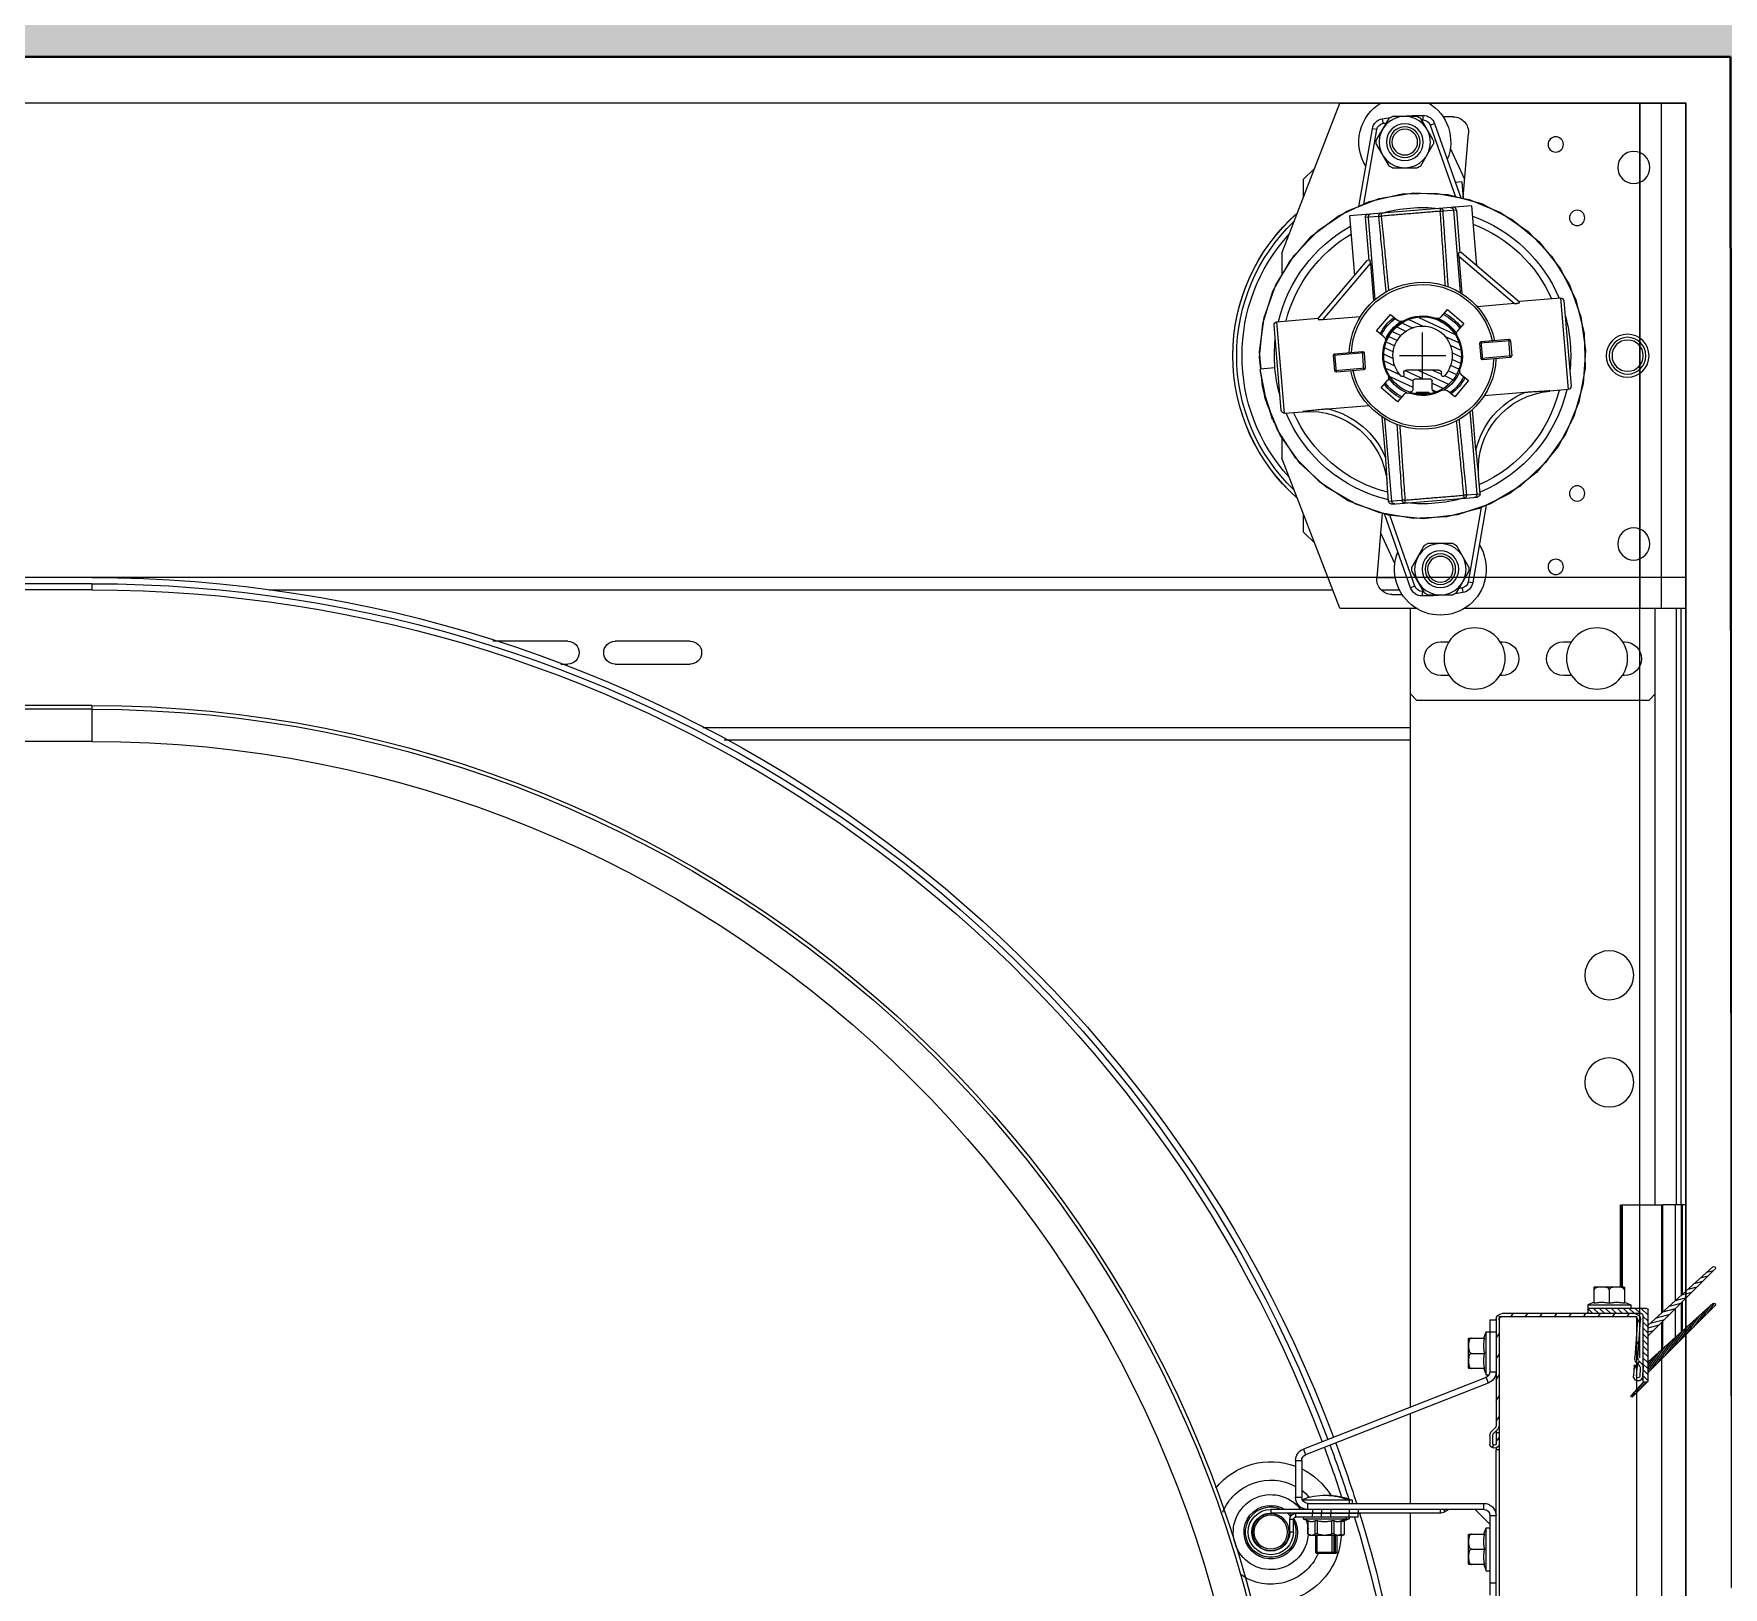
# Model space of a CAD drawing. Header units: millimetres. Extents: x -6181 to 191287, y -8583 to 23546.
# Drawn here: x 177638 to 178190, y 2400 to 2908 of the extents above; entities that cross this region are included whole.
import ezdxf

# ---------------------------------------------------------------- set-up
doc = ezdxf.new("R2010")
doc.units = ezdxf.units.MM
doc.header["$MEASUREMENT"] = 0
for name, color, linetype, lineweight in [('1735-DT-5BR-SEC_CC$0$00--Garage Sliding Door', 250, 'Continuous', 13), ('1735-DT-5BR-SEC_CC$0$E--CONCRETE-4', 4, 'Continuous', 40), ('1735-DT-5BR-SEC_CC$0$E--CONCRETE-SHADE', 253, 'Continuous', 25)]:
    doc.layers.add(name, color=color, linetype=linetype, lineweight=lineweight)

# ---------------------------------------------------------------- blocks, each defined once
blk = doc.blocks.new('1735-DT-5BR-SEC_CC$0$Garage Sliding Door')
at = {"layer": '1735-DT-5BR-SEC_CC$0$00--Garage Sliding Door'}
for p, q in [((0, -1728.43), (0, 0)), ((15, -0.09), (0, -0.09)), ((8, -0.09), (8, -165.09)), ((98.93, -0.09), (15, -0.09)), ((15, -0.09), (15, -165.09)), ((15, -410), (15, -0.09)), ((76, -4.59), (79.29, -4.59)), ((82.49, -12.13), (86.55, -5.1)), ((113, -0.09), (83.9, -0.09)), ((85.85, -5.59), (85.85, -4.09)), ((87.75, -4.41), (95.88, -4.41)), ((97.07, -5.1), (101.14, -12.13)), ((98.89, -6.67), (99.14, -5.19)), ((132, -49.09), (113, -0.09)), ((72.75, -30.83), (71.02, -10)), ((82.08, -6.75), (73.51, -31.04)), ((83.5, -7.25), (75.24, -30.65)), ((83.5, -7.25), (82.08, -6.75)), ((100.94, -8.71), (102.41, -8.45)), ((105.2, -33.1), (100.94, -8.71)), ((106.86, -33.87), (102.41, -8.45)), ((76.95, -14.79), (72.26, -24.91)), ((86.55, -20.56), (82.49, -13.52)), ((101.14, -13.52), (97.07, -20.56)), ((95.88, -21.25), (87.75, -21.25)), ((125, -25.09), (121.23, -21.32)), ((73.17, -25.82), (72.72, -31.19)), ((73.17, -25.82), (75.29, -26)), ((125, -25.09), (125, -31.03)), ((70.01, -33.59), (68.39, -53.08)), ((70.01, -33.59), (109.88, -36.91)), ((75.92, -35.08), (73.67, -61.99)), ((74.97, -35.01), (73.81, -48.96)), ((74.97, -35.01), (79.31, -35.37)), ((100.42, -37.13), (104.75, -37.49)), ((103.81, -37.41), (101.56, -64.32)), ((104.75, -37.49), (103.59, -51.44)), ((109.88, -36.91), (108.25, -56.4)), ((73.31, -48.92), (54.35, -64.95)), ((73.31, -48.92), (74.22, -48.99)), ((132, -49.09), (132, -56.29)), ((40.95, -54.19), (35.97, -64.36)), ((74.2, -50.13), (55.95, -65.57)), ((74.2, -50.13), (73.18, -62.29)), ((103.01, -52.53), (102, -64.69)), ((118.46, -70.78), (103.01, -52.53)), ((103.18, -51.4), (104.09, -51.48)), ((120.13, -70.44), (104.09, -51.48)), ((38.03, -59.46), (34.29, -69.86)), ((39.83, -64.69), (37.5, -92.59)), ((40.91, -63.78), (38.41, -93.67)), ((40.91, -63.78), (54.36, -64.9)), ((54.33, -65.26), (54.35, -64.95)), ((54.39, -64.93), (54.36, -64.9)), ((55.95, -65.57), (68.11, -66.59)), ((138.21, -72.12), (134.93, -61.57)), ((77.85, -67.54), (72.51, -72.06)), ((87.25, -70.11), (75.57, -75.56)), ((79.88, -69.93), (77.85, -67.54)), ((90.5, -70.76), (85.58, -73.05)), ((96.53, -69.09), (94.13, -71.12)), ((101.05, -74.44), (96.53, -69.09)), ((118.46, -70.78), (106.29, -69.77)), ((120.13, -70.38), (120.1, -70.4)), ((120.13, -70.44), (120.1, -70.74)), ((133.59, -71.5), (120.13, -70.38)), ((131.09, -101.4), (133.59, -71.5)), ((57.35, -83.21), (57.85, -77.23)), ((66.82, -77.98), (57.85, -77.23)), ((72.51, -72.06), (74.54, -74.46)), ((78.8, -76.21), (74.24, -78.33)), ((86, -90.15), (86, -75.02)), ((92.57, -71.94), (89.1, -73.56)), ((94.45, -73.22), (91.4, -74.64)), ((95.76, -74.77), (93.01, -76.05)), ((97.01, -76.34), (94.18, -77.66)), ((98.65, -76.47), (101.05, -74.44)), ((132.17, -100.48), (134.5, -72.58)), ((139.25, -83.12), (138.21, -72.12)), ((57.31, -77.69), (56.89, -82.67)), ((56.89, -82.67), (66.86, -83.5)), ((57.31, -77.69), (67.27, -78.52)), ((66.32, -83.96), (66.82, -77.98)), ((66.86, -83.5), (67.27, -78.52)), ((76.51, -81.59), (73.5, -82.99)), ((76.98, -79.21), (73.52, -80.83)), ((78.43, -82.59), (93.57, -82.59)), ((97.7, -78.18), (95.11, -79.38)), ((98.38, -80.01), (95.46, -81.37)), ((98.5, -82.11), (95.57, -83.48)), ((105.14, -81.67), (104.73, -86.65)), ((105.14, -81.67), (115.11, -82.5)), ((105.18, -87.19), (105.68, -81.22)), ((114.65, -81.96), (105.68, -81.22)), ((114.15, -87.94), (114.65, -81.96)), ((114.69, -87.49), (115.11, -82.5)), ((57.35, -83.21), (66.32, -83.96)), ((76.49, -83.75), (73.63, -85.09)), ((76.93, -85.71), (74.28, -86.94)), ((77.79, -87.46), (74.93, -88.79)), ((87.41, -87.29), (77.48, -91.91)), ((82.78, -87.29), (79.82, -88.66)), ((79.82, -88.9), (79.82, -88.29)), ((80.82, -87.29), (91.18, -87.29)), ((91.7, -87.44), (85.59, -90.29)), ((92.18, -88.29), (92.18, -88.9)), ((97.78, -86.76), (93.3, -88.85)), ((98.52, -84.26), (95.03, -85.88)), ((104.73, -86.65), (114.69, -87.49)), ((105.18, -87.19), (114.15, -87.94)), ((134.23, -86.6), (139.07, -87.01)), ((136.93, -98.12), (139.07, -87.01)), ((137.39, -96.53), (139.07, -87.01)), ((138.81, -86.98), (139.25, -83.12)), ((38.41, -93.67), (44.39, -94.17)), ((73.35, -88.71), (70.95, -90.73)), ((70.95, -90.73), (75.47, -96.08)), ((78.87, -89.11), (76.21, -90.35)), ((82.82, -91.58), (79.37, -93.19)), ((82.73, -93.77), (81.4, -94.4)), ((82.82, -93.5), (82.82, -90.79)), ((83.32, -90.29), (88.68, -90.29)), ((92.37, -89.28), (89.17, -90.77)), ((96.47, -89.52), (89.18, -92.93)), ((89.18, -90.79), (89.18, -93.5)), ((94.15, -97.63), (99.49, -93.11)), ((99.49, -93.11), (97.46, -90.71)), ((137.99, -94.09), (138.31, -91.3)), ((44.39, -94.17), (44.4, -94.1)), ((52.63, -94.65), (65.94, -95.75)), ((75.47, -96.08), (77.87, -94.05)), ((82.85, -94.89), (82.85, -94.84)), ((83.54, -95.05), (88.46, -95.05)), ((83.56, -95.03), (84, -94.59)), ((84, -94.59), (88, -94.59)), ((88.44, -95.03), (88, -94.59)), ((89.15, -94.84), (89.15, -94.89)), ((92.12, -95.24), (94.15, -97.63)), ((116.91, -100), (103.61, -98.89)), ((132.5, -108.54), (136.93, -98.12)), ((133.41, -106.84), (137.39, -96.53)), ((134.5, -104.58), (137.99, -94.09)), ((68.19, -127.76), (70.44, -100.85)), ((68.58, -113.5), (69.69, -100.19)), ((96.08, -130.09), (98.33, -103.18)), ((98.06, -115.96), (99.17, -102.65)), ((125.12, -100.83), (125.11, -100.9)), ((131.09, -101.4), (125.11, -100.9)), ((132, -109.24), (132, -116.09)), ((113, -165.09), (132, -116.09)), ((67.19, -127.68), (67.69, -121.7)), ((67.76, -121.71), (67.69, -121.7)), ((97.09, -130.17), (97.58, -124.19)), ((97.58, -124.19), (97.51, -124.19)), ((65.17, -131.45), (69.59, -156.72)), ((66.82, -132.2), (71.06, -156.46)), ((71.58, -128.05), (67.19, -127.68)), ((96.01, -131.08), (68.1, -128.76)), ((97.09, -130.17), (92.69, -129.8)), ((88.5, -157.92), (96.69, -134.71)), ((89.92, -158.42), (98.46, -134.22)), ((99.23, -134.09), (100.98, -155.17)), ((125, -134.14), (125, -140.09)), ((95.05, -150.46), (99.75, -140.39)), ((121.23, -143.85), (125, -140.09)), ((70.86, -151.65), (74.93, -144.61)), ((76.12, -143.92), (84.25, -143.92)), ((85.45, -144.61), (89.51, -151.65)), ((74.93, -160.07), (70.86, -153.04)), ((89.51, -153.04), (85.45, -160.07)), ((0, -155.09), (3335.87, -155.09)), ((71.06, -156.46), (69.59, -156.72)), ((73.11, -158.5), (72.86, -159.98)), ((86.15, -159.59), (86.15, -161.09)), ((88.5, -157.92), (89.92, -158.42)), ((99.53, -159.09), (93.55, -159.09)), ((100.98, -155.09), (94.9, -155.09)), ((462.93, -159.09), (115.33, -159.09)), ((520.79, -157.09), (520.79, -159.09)), ((520.79, -157.09), (3335.87, -157.09)), ((520.79, -159.09), (3335.87, -159.09)), ((72.3, -165.09), (0, -165.09)), ((1.45, -360), (1.45, -165.09)), ((1.55, -360), (1.55, -165.09)), ((3, -360), (3, -165.09)), ((10, -360), (10, -165.09)), ((84.25, -160.76), (76.12, -160.76)), ((113, -165.09), (88.07, -165.09)), ((90, -193.09), (90, -165.09)), ((96, -160.59), (92.71, -160.59)), ((20.61, -176.09), (20, -176.09)), ((40, -176.09), (37.39, -176.09)), ((60.61, -176.09), (60, -176.09)), ((80, -176.09), (77.39, -176.09)), ((325.33, -175.84), (349.83, -175.84)), ((365.33, -175.84), (389.83, -175.84)), ((20, -187.09), (20.71, -187.09)), ((37.29, -187.09), (40, -187.09)), ((60, -187.09), (60.71, -187.09)), ((77.29, -187.09), (80, -187.09)), ((349.83, -183.34), (325.33, -183.34)), ((367.58, -183.34), (365.33, -183.34)), ((10, -193.09), (12, -195.09)), ((88, -195.09), (90, -193.09)), ((90, -426.06), (90, -193.09)), ((88, -195.09), (12, -195.09)), ((520.79, -196.87), (520.79, -208.59)), ((520.79, -196.87), (3335.87, -196.87)), ((520.79, -198.09), (3335.87, -198.09)), ((321.16, -204.09), (90, -204.09)), ((314.27, -208.09), (90, -208.09)), ((520.79, -208.59), (1010.83, -208.59)), ((0, -360), (7.5, -360)), ((1.05, -389.15), (1.05, -360)), ((1.5, -360), (1.5, -389.55)), ((3.5, -360), (3.5, -391.36)), ((7.55, -360), (7.55, -395.01)), ((21.26, -360), (7.55, -360)), ((7.88, -360), (7.88, -395.3)), ((20.81, -360), (20.81, -386.8)), ((21.26, -360), (21.26, -386.8)), ((21.47, -360), (21.47, -386.8)), ((-8.87, -380.22), (12.3, -399.28)), ((12.3, -402.8), (-9.55, -380.95)), ((-6.92, -381.97), (-9.11, -381.39)), ((-4.86, -383.83), (-7.33, -383.17)), ((-2.79, -385.69), (-5.55, -384.95)), ((-0.73, -387.55), (-3.77, -386.73)), ((1.33, -389.41), (-1.98, -388.52)), ((3.4, -391.26), (-0.2, -390.3)), ((1.05, -401.15), (1.05, -391.55)), ((20.06, -391.8), (18, -392.6)), ((20.3, -386.8), (20.06, -386.83)), ((20.06, -386.83), (20.06, -392.1)), ((29.7, -386.8), (20.3, -386.8)), ((25, -387.8), (25, -392.1)), ((29.7, -386.8), (29.94, -386.83)), ((29.94, -392.1), (29.94, -386.83)), ((29.94, -391.8), (32, -392.6)), ((-9.57, -392.92), (-9.64, -392.82)), ((12.3, -414.8), (-9.55, -392.95)), ((-7.24, -395.26), (-9.42, -392.15)), ((-8.87, -392.22), (12.3, -411.28)), ((-4.92, -397.58), (-8.35, -392.69)), ((-2.61, -399.89), (-6.47, -394.38)), ((-0.29, -402.21), (-4.59, -396.07)), ((1.5, -392), (1.5, -401.55)), ((5.46, -393.12), (1.58, -392.08)), ((7.52, -394.98), (3.36, -393.86)), ((3.5, -394), (3.5, -403.36)), ((9.59, -396.84), (5.15, -395.65)), ((11.65, -398.69), (6.93, -397.43)), ((12.3, -396.06), (14.56, -393.8)), ((12.3, -417.6), (12.3, -394.3)), ((12.3, -398.01), (14, -396.31)), ((12.37, -394.05), (12.55, -393.87)), ((12.8, -393.8), (32, -393.8)), ((14, -396), (14, -417.6)), ((14.5, -395.5), (60, -395.5)), ((14.81, -395.5), (16.51, -393.8)), ((15.85, -398.6), (14.81, -397.12)), ((16, -494.46), (16, -396.5)), ((61, -396.5), (16, -396.5)), ((16.75, -395.5), (18.45, -393.8)), ((18, -392.6), (18, -393.8)), ((32, -392.6), (18, -392.6)), ((19.12, -396.5), (18.42, -395.5)), ((18.7, -395.5), (20.4, -393.8)), ((20.65, -395.5), (22.35, -393.8)), ((22.59, -395.5), (24.29, -393.8)), ((23.86, -396.5), (23.16, -395.5)), ((24.54, -395.5), (26.24, -393.8)), ((26.48, -395.5), (28.18, -393.8)), ((28.6, -396.5), (27.9, -395.5)), ((28.43, -395.5), (30.13, -393.8)), ((30.37, -395.5), (31.89, -393.98)), ((32, -392.6), (32, -393.8)), ((32, -394.3), (32, -395)), ((33.35, -396.5), (32.65, -395.5)), ((38.09, -396.5), (37.39, -395.5)), ((42.83, -396.5), (42.13, -395.5)), ((47.57, -396.5), (46.87, -395.5)), ((52.32, -396.5), (51.62, -395.5)), ((57.06, -396.5), (56.36, -395.5)), ((61, -396.5), (61, -501.98)), ((61.94, -397), (62, -397)), ((62, -397), (62, -432.09)), ((62, -397), (62, -397.5)), ((2.02, -404.52), (-2.71, -397.76)), ((4.34, -406.84), (-0.83, -399.46)), ((6.66, -409.16), (1.05, -401.15)), ((8.97, -411.47), (2.93, -402.84)), ((7.55, -398.05), (7.55, -407.01)), ((7.88, -398.38), (7.88, -407.3)), ((12.3, -400.17), (8.71, -399.21)), ((12.3, -401.48), (10.49, -400.99)), ((12.3, -402.78), (12.28, -402.78)), ((12.3, -399.95), (14, -398.25)), ((12.3, -401.9), (14, -400.2)), ((12.3, -403.85), (14, -402.15)), ((15.65, -410.05), (14.78, -397.64)), ((15.77, -397.57), (16.64, -409.98)), ((62, -403.55), (61, -402.13)), ((64, -397.5), (62, -397.5)), ((64, -401.5), (62, -401.5)), ((64, -397.5), (64, -414.5)), ((65.2, -401.5), (64, -401.5)), ((65.2, -415.5), (65.2, -401.5)), ((66, -403.56), (65.2, -401.5)), ((11.29, -413.79), (4.81, -404.53)), ((12.3, -414.24), (6.69, -406.22)), ((12.3, -413.25), (8.57, -407.92)), ((12.3, -405.79), (14, -404.09)), ((12.3, -407.74), (14, -406.04)), ((12.3, -409.68), (14, -407.98)), ((16.37, -406.13), (15.26, -404.54)), ((70.97, -403.56), (65.7, -403.56)), ((70, -408.5), (65.7, -408.5)), ((71, -403.8), (70.97, -403.56)), ((71, -413.2), (71, -403.8)), ((7.88, -410.38), (7.88, -2882.91)), ((12.3, -412.26), (10.45, -409.61)), ((12.3, -411.63), (14, -409.93)), ((12.3, -413.57), (14, -411.87)), ((12.3, -415.52), (14, -413.82)), ((14.06, -416.09), (13.88, -413.42)), ((14.36, -411.97), (15.4, -410.78)), ((14.87, -413.35), (15.06, -416.02)), ((15.71, -411.95), (15.12, -411.11)), ((16.16, -411.43), (15.12, -412.63)), ((15.81, -412.46), (16.81, -412.39)), ((16.06, -415.95), (15.81, -412.46)), ((16.9, -413.65), (16.05, -412.44)), ((16.81, -412.39), (17.06, -415.88)), ((62, -410.33), (61, -408.9)), ((66, -413.44), (65.2, -415.5)), ((65.7, -413.44), (70.97, -413.44)), ((71, -413.2), (70.97, -413.44)), ((12.3, -417.46), (14, -415.76)), ((12.5, -417.8), (17.41, -422.71)), ((13.8, -417.8), (12.5, -417.8)), ((13.08, -417.8), (12.9, -418.2)), ((13.67, -417.8), (13.3, -418.6)), ((14.1, -418.14), (13.7, -419)), ((17.85, -422.3), (13.8, -417.8)), ((14.49, -418.57), (14.1, -419.4)), ((14.59, -417.13), (14.15, -416.5)), ((14.87, -419), (14.5, -419.8)), ((15.26, -419.43), (14.9, -420.2)), ((62, -417.1), (61, -415.67)), ((64, -414.5), (62, -414.5)), ((65.2, -415.5), (64.29, -415.5)), ((65.27, -416.36), (64.54, -418.22)), ((64.54, -418.22), (124.23, -441.64)), ((65.27, -416.36), (124.96, -439.78)), ((15.65, -419.86), (15.3, -420.6)), ((16.04, -420.29), (15.7, -421)), ((16.43, -420.72), (16.11, -421.41)), ((16.81, -421.15), (16.51, -421.81)), ((17.2, -421.58), (16.91, -422.21)), ((17.59, -422.01), (17.31, -422.61)), ((17.91, -422.58), (17.87, -422.67)), ((62, -423.88), (61, -422.45)), ((62, -430.65), (61, -429.22)), ((90, -457.5), (90, -428.21)), ((61, -434.5), (62, -434.5)), ((62, -437.42), (61, -435.99)), ((62.71, -434.62), (61.59, -433.5)), ((62, -433.91), (62, -438)), ((62, -433.91), (62, -434.5)), ((62.29, -432.79), (63.41, -433.91)), ((63, -438), (63, -435.33)), ((64, -435.33), (64, -438)), ((61, -440), (62, -440)), ((62, -439.41), (62, -439.99)), ((62, -439.41), (62, -439.99)), ((62, -832), (62, -440)), ((63.29, -439.27), (62.72, -438.45)), ((124.96, -439.78), (124.23, -441.64)), ((125.5, -443.5), (125.5, -455.5)), ((127.5, -443.5), (125.5, -443.5)), ((127.5, -443.5), (127.5, -455.5)), ((66, -459.5), (66, -457.5)), ((123.5, -457.5), (66, -457.5)), ((109, -456.5), (109, -457.5)), ((109, -456.5), (125.23, -456.5)), ((110, -456.5), (110, -457.5)), ((123.5, -459.5), (123.5, -457.5)), ((127.5, -455.5), (125.5, -455.5)), ((64, -461.5), (62, -461.5)), ((68.83, -459.5), (64, -464.33)), ((64, -461.5), (64, -487.5)), ((66, -459.5), (135.6, -459.5)), ((77.45, -459.5), (78.73, -460.27)), ((79.2, -459.5), (78.73, -460.27)), ((80.28, -459.5), (80.28, -460.7)), ((80.28, -460.7), (107, -460.7)), ((90, -546.88), (90, -460.7)), ((107, -459.5), (107, -460.7)), ((107, -460.7), (135.6, -460.7)), ((107, -462), (107, -460.8)), ((107, -460.8), (127.4, -460.8)), ((107, -462), (127.4, -462)), ((110, -459.5), (110, -460.7)), ((110, -462), (110, -460.8)), ((110, -462), (110, -462.5)), ((110, -462.5), (111.55, -463.18)), ((125, -462.5), (110, -462.5)), ((111, -462), (111, -462.5)), ((111, -462.5), (112.55, -463.18)), ((111.55, -467.43), (111.55, -463.18)), ((111.55, -463.18), (111.56, -463.18)), ((111.56, -467.43), (111.56, -463.18)), ((112.55, -467.43), (112.55, -463.18)), ((112.55, -463.18), (112.56, -463.18)), ((112.56, -467.43), (112.56, -463.18)), ((114, -460.7), (114, -460.8)), ((114.5, -460.8), (114.5, -460.7)), ((114.93, -467.43), (114.93, -463.18)), ((114.93, -463.18), (115.63, -463.18)), ((115, -460.7), (115, -460.8)), ((115.5, -460.8), (115.5, -460.7)), ((115.63, -467.43), (115.63, -463.18)), ((116, -459.5), (116, -460.7)), ((116, -462), (116, -460.8)), ((119, -459.5), (119, -460.7)), ((119, -462), (119, -460.8)), ((120.37, -467.43), (120.37, -463.18)), ((120.37, -463.18), (121.07, -463.18)), ((120.5, -460.8), (120.5, -460.7)), ((121, -460.7), (121, -460.8)), ((121.07, -467.43), (121.07, -463.18)), ((122, -459.5), (122, -460.7)), ((122, -462), (122, -460.8)), ((123.44, -467.43), (123.44, -463.18)), ((123.44, -463.18), (123.45, -463.18)), ((125, -462.5), (123.45, -463.18)), ((123.45, -467.43), (123.45, -463.18)), ((125, -462), (125, -462.5)), ((127.4, -462), (127.4, -460.8)), ((128.2, -466.9), (128.2, -462.8)), ((128.2, -462.8), (129.4, -462.8)), ((129.4, -466.9), (129.4, -462.8)), ((135.6, -459.5), (135.6, -460.7)), ((65.2, -465.5), (64, -465.5)), ((65.2, -479.5), (65.2, -465.5)), ((66, -467.56), (65.2, -465.5)), ((70.97, -467.56), (65.7, -467.56)), ((71, -467.8), (70.97, -467.56)), ((71, -477.2), (71, -467.8)), ((112.12, -468), (111.55, -467.43)), ((111.55, -467.43), (111.56, -467.43)), ((112.12, -468), (122.88, -468)), ((113.12, -468), (112.55, -467.43)), ((112.55, -467.43), (112.56, -467.43)), ((114, -468), (114, -473.5)), ((114.5, -473.85), (114.5, -468)), ((114.93, -467.43), (115.63, -467.43)), ((115, -468), (115, -473.5)), ((115.5, -473.85), (115.5, -468)), ((120.37, -467.43), (121.07, -467.43)), ((120.5, -473.85), (120.5, -468)), ((121, -468), (121, -473.5)), ((122.88, -468), (123.45, -467.43)), ((123.44, -467.43), (123.45, -467.43)), ((128.2, -466.9), (129.4, -466.9)), ((70, -472.5), (65.7, -472.5)), ((114, -473.5), (114.35, -473.85)), ((114, -473.5), (121, -473.5)), ((114.35, -473.85), (120.65, -473.85)), ((115, -473.5), (115.35, -473.85)), ((121, -473.5), (120.65, -473.85)), ((65.2, -479.5), (64, -479.5)), ((66, -477.44), (65.2, -479.5)), ((65.7, -477.44), (70.97, -477.44)), ((71, -477.2), (70.97, -477.44)), ((64, -483.5), (62, -483.5))]:
    blk.add_line(p, q, dxfattribs=at)
for points in [[(134.93, -61.57), (129.53, -51.92), (122.27, -43.6), (113.44, -36.95), (103.43, -32.27), (92.67, -29.76), (81.63, -29.52), (70.77, -31.56), (60.57, -35.8), (51.46, -42.06), (43.84, -50.06), (38.03, -59.46)], [(120.12, -41.7), (110.71, -35.41), (100.18, -31.26), (89.01, -29.42), (77.7, -29.99), (66.77, -32.93), (56.71, -38.12), (47.97, -45.31), (40.95, -54.19)], [(138.77, -86.98), (139.24, -81.34), (137.77, -70.12), (133.96, -59.46), (127.99, -49.84), (120.12, -41.7)], [(35.97, -64.36), (33.24, -75.35), (32.91, -86.66), (34.97, -97.79), (39.33, -108.24), (45.81, -117.52), (54.1, -125.23), (63.84, -131), (74.57, -134.59), (85.83, -135.84), (97.09, -134.67), (107.84, -131.15), (117.62, -125.43), (125.96, -117.78), (132.5, -108.54)], [(34.29, -69.86), (32.78, -80.8), (33.56, -91.82), (36.59, -102.45), (41.75, -112.22), (48.82, -120.71), (57.49, -127.56), (67.39, -132.48), (78.08, -135.24), (89.12, -135.74), (100.02, -133.96), (110.32, -129.96), (119.58, -123.92), (127.38, -116.1), (133.41, -106.84)], [(134.99, -103.45), (138.3, -92.62), (138.49, -90.28)]]:
    blk.add_lwpolyline(points, dxfattribs=at)
for centre, radius in [((91.81, -12.83), 8.4), ((91.81, -12.83), 6), ((91.81, -12.83), 5), ((91.81, -12.83), 4.2), ((17, -21.09), 5.25), ((42.5, -13.59), 2.5), ((35.5, -37.59), 2.5), ((19, -82.59), 7), ((19, -82.59), 6), ((19, -82.59), 5.1), ((35.5, -127.59), 2.5), ((17, -144.09), 5.25), ((80.19, -152.34), 8.4), ((80.19, -152.34), 6), ((80.19, -152.34), 5), ((80.19, -152.34), 4.2), ((42.5, -151.59), 2.5), ((29, -181.5), 10), ((69, -181.5), 10), ((25, -285), 8), ((25, -320), 8), ((135.6, -466.9), 6), ((135.6, -466.9), 5.5)]:
    blk.add_circle(centre, radius, dxfattribs=at)
for centre, radius, start, end in [((91.81, -12.83), 15, 121.068, 202.1406), ((91.81, -12.83), 15, 328.2657, 58.932), ((76, -9.59), 5, 90, 184.7636), ((85.85, -8.09), 4, 90.112, 160.563), ((86, -82.59), 78.5, 84.8512, 90.112), ((91.81, -12.83), 9.35, 115.7542, 124.2458), ((91.81, -12.83), 9.35, 55.7542, 64.2458), ((86, -82.59), 78.5, 80.3607, 82.2261), ((98.47, -9.14), 4, 9.9097, 80.3607), ((85.85, -8.09), 2.5, 90.112, 160.563), ((86, -82.59), 77, 89.8004, 90.112), ((86, -82.59), 77, 80.3607, 81.1153), ((98.47, -9.14), 2.5, 9.9097, 80.3607), ((91.81, -12.83), 9.35, 175.7542, 184.2458), ((91.81, -12.83), 9.35, 355.7542, 4.2458), ((91.81, -12.83), 9.35, 235.7542, 244.2458), ((91.81, -12.83), 9.35, 295.7542, 304.2458), ((86, -82.59), 48.4, 109.6542, 157.1739), ((86, -82.59), 48.4, 74.2783, 96.1945), ((86, -82.55), 62, 311.3425, 48.7101), ((86, -82.59), 62, 311.4535, 48.5123), ((86, -82.59), 46.04, 110.9894, 156.2189), ((86, -82.59), 46.04, 14.2538, 59.4833), ((86, -82.59), 48.4, 13.2988, 60.8185), ((86, -82.59), 60.75, 313.9462, 46.0538), ((86, -82.59), 59, 317.693, 42.307), ((86, -82.59), 24, 2.4171, 168.0556), ((86, -82.59), 23.25, 2.65, 167.8227), ((40.82, -64.77), 1, 85.2364, 175.2364), ((86, -82.59), 48.4, 164.2783, 186.1945), ((86, -82.59), 12.69, 290.9241, 249.0759), ((86, -82.59), 15.6, 117.2314, 143.2238), ((86, -82.59), 15.1, 116.7927, 143.6645), ((86, -82.59), 13.2, 112.848, 147.5929), ((81.03, -68.97), 1.5, 220.2364, 290.0651), ((86, -82.59), 13, 60.4076, 110.0651), ((93.16, -69.98), 1.5, 240.4076, 310.2364), ((86, -82.59), 13.2, 22.8481, 57.5929), ((86, -82.59), 15.1, 26.8076, 53.6803), ((86, -82.59), 15.6, 27.2481, 53.2417), ((133.5, -72.5), 1, 355.2364, 85.2364), ((57.81, -77.73), 0.5, 85.2364, 175.2364), ((86, -82.59), 13, 150.4076, 200.0651), ((73.39, -75.42), 1.5, 330.4076, 40.2364), ((86, -82.59), 9.69, 316.5772, 223.4228), ((99.62, -77.61), 1.5, 130.2364, 200.0651), ((57.39, -82.71), 0.5, 175.2364, 265.2364), ((66.77, -78.47), 0.5, 355.2364, 85.2364), ((86, -82.59), 13, 330.4076, 20.0651), ((105.64, -81.71), 0.5, 85.2364, 175.2364), ((114.61, -82.46), 0.5, 355.2364, 85.2364), ((86, -82.59), 48.4, 344.2783, 6.1945), ((86, -82.59), 24, 182.4171, 348.0556), ((86, -82.59), 23.25, 182.65, 347.8227), ((66.36, -83.46), 0.5, 265.2364, 355.2364), ((72.38, -87.56), 1.5, 310.2364, 20.0651), ((86, -82.59), 13.2, 202.8301, 237.6073), ((80.82, -88.29), 1, 90, 180), ((91.18, -88.29), 1, 0, 90), ((105.23, -86.7), 0.5, 175.2364, 265.2364), ((114.19, -87.44), 0.5, 265.2364, 355.2364), ((38.5, -92.68), 1, 175.2364, 265.2364), ((86, -82.59), 48.4, 193.2988, 247.1739), ((86, -82.59), 15.6, 207.2481, 233.2417), ((86, -82.59), 15.1, 206.8076, 233.6803), ((78.84, -95.19), 1.5, 60.4076, 130.2364), ((79.32, -88.9), 0.5, 223.4228, 0), ((81.82, -93.5), 1, 249.0759, 0), ((83.32, -90.79), 0.5, 90, 180), ((88.68, -90.79), 0.5, 0, 90), ((90.18, -93.5), 1, 180, 290.9241), ((86, -82.59), 13.2, 292.8301, 327.6073), ((92.67, -88.9), 0.5, 180, 316.5772), ((86, -82.59), 15.1, 296.7927, 323.6645), ((86, -82.59), 15.6, 297.2314, 323.2238), ((98.61, -89.75), 1.5, 150.4076, 220.2364), ((86, -82.59), 46.04, 194.2538, 246.2189), ((42.28, -119.58), 25.5, 355.2364, 85.2364), ((42.28, -119.58), 27, 13.0203, 67.4524), ((86, -82.59), 13, 240.4076, 290.0651), ((86, -82.59), 12.7, 250, 290), ((90.97, -96.21), 1.5, 40.2364, 110.0651), ((86, -82.59), 48.4, 283.2988, 337.1739), ((86, -82.59), 46.04, 284.2538, 336.2189), ((123, -126.31), 25.5, 85.2364, 175.2364), ((123, -126.31), 27, 103.0203, 157.4524), ((131.18, -100.4), 1, 265.2364, 355.2364), ((68.19, -127.76), 1, 175.2364, 265.2364), ((86, -82.59), 48.4, 254.2783, 276.1945), ((96.09, -130.09), 1, 265.2364, 355.2364), ((80.19, -152.34), 15, 148.2657, 22.1406), ((80.19, -152.34), 9.35, 115.7542, 124.2458), ((80.19, -152.34), 9.35, 55.7542, 64.2458), ((80.19, -152.34), 9.35, 175.7542, 184.2458), ((80.19, -152.34), 9.35, 355.7542, 4.2458), ((73.53, -156.03), 4, 189.9097, 260.3607), ((73.53, -156.03), 2.5, 189.9097, 260.3607), ((86, -82.59), 78.5, 260.3607, 262.2261), ((86, -82.59), 77, 260.3607, 261.1153), ((80.19, -152.34), 9.35, 235.7542, 244.2458), ((80.19, -152.34), 9.35, 295.7542, 304.2458), ((86, -82.59), 77, 269.8004, 270.112), ((86.15, -157.09), 2.5, 270.112, 340.563), ((86.15, -157.09), 4, 270.112, 340.563), ((96, -155.59), 5, 270, 4.7636), ((520.79, -588.59), 433.5, 90, 159.378), ((520.79, -588.59), 431.5, 90, 159.3817), ((520.79, -588.59), 429.5, 90, 159.3854), ((86, -82.59), 78.5, 264.8512, 270.112), ((20, -181.59), 5.5, 90, 270), ((40, -181.59), 5.5, 270, 90), ((60, -181.59), 5.5, 90, 270), ((80, -181.59), 5.5, 270, 90), ((325.33, -179.59), 3.75, 90, 270), ((349.83, -179.59), 3.75, 270, 90), ((365.33, -179.59), 3.75, 90, 270), ((520.79, -588.59), 391.72, 90, 177), ((520.79, -588.59), 390.5, 90, 177), ((520.79, -588.59), 380, 90, 177), ((-9.2, -380.59), 0.5, 48, 225), ((-9.2, -392.59), 0.5, 48, 225), ((12.8, -394.3), 0.5, 90, 180), ((14.5, -396), 0.5, 90, 180), ((16.77, -397.5), 2, 90, 184), ((16.77, -397.5), 1, 90, 184), ((31.5, -394.3), 0.5, 0, 90), ((31.5, -395), 0.5, 270, 0), ((60, -397.5), 2, 0, 90), ((60, -397.5), 1, 0, 90), ((15.87, -413.28), 2, 139, 184), ((15.87, -413.28), 1, 139, 184), ((14.65, -410.12), 1, 319, 4), ((14.65, -410.12), 2, 319, 4), ((12.5, -417.6), 0.2, 180, 270), ((13.8, -417.6), 0.2, 270, 0), ((15.56, -415.98), 1.5, 184, 4), ((15.56, -415.98), 0.5, 184, 4), ((66, -414.5), 4, 180, 248.5819), ((66, -414.5), 2, 180, 248.5819), ((17.62, -422.5), 0.3, 225, 42), ((63, -432.09), 2, 180, 225), ((63, -432.09), 1, 180, 225), ((62, -435.33), 1, 0, 45), ((62, -435.33), 2, 0, 45), ((62.5, -438), 1.5, 180, 0), ((62.5, -438), 0.5, 180, 0), ((520.79, -588.59), 433.5, 159.6427, 162.3766), ((520.79, -588.59), 431.5, 159.6476, 162.1296), ((520.79, -588.59), 429.5, 159.6525, 161.9425), ((123.5, -443.5), 4, 0, 68.5819), ((135.6, -466.9), 23, 116.1258, 148.4453), ((123.5, -443.5), 2, 0, 68.5819), ((135.6, -466.9), 23, 38.7889, 110.6809), ((135.6, -466.9), 17, 22.6971, 118.5388), ((66, -461.5), 4, 90, 180), ((117, -475.11), 20.26, 88.5835, 113.2589), ((118, -475.11), 20.26, 68.75, 113.2589), ((135.6, -466.9), 17, 126.4868, 137.8911), ((135.6, -466.9), 12.25, 182.7228, 142.6542), ((123.5, -455.5), 2, 270, 0), ((123.5, -455.5), 4, 270, 0), ((135.6, -466.9), 8.75, 149.2077, 122.1935), ((66, -461.5), 2, 90, 180), ((80.28, -457.7), 3, 239.0362, 270), ((520.79, -588.59), 433.5, 162.8371, 177), ((520.79, -588.59), 431.5, 162.912, 177), ((135.6, -466.9), 23, 164.315, 164.5723), ((135.6, -466.9), 12.25, 160.9033, 175.1928), ((135.6, -466.9), 12.25, 149.4613, 149.9935), ((135.6, -466.9), 8.25, 153.8285, 115.9103), ((127.4, -462.8), 2, 0, 90), ((127.4, -462.8), 0.8, 0, 90), ((135.6, -466.9), 7.4, 180, 90), ((135.6, -466.9), 8.75, 134.7351, 140.9194), ((135.6, -466.9), 8.25, 131.1249, 141.7819), ((135.6, -466.9), 6.2, 180, 90), ((135.6, -466.9), 23, 182.7528, 289.2042), ((135.6, -466.9), 17, 204.2345, 305.2274)]:
    blk.add_arc(centre, radius, start, end, dxfattribs=at)
for points, start_tangent, end_tangent in [([(74.97, -35.01), (75, -34.86), (75.04, -34.73), (75.1, -34.6), (75.18, -34.48), (75.27, -34.37), (75.37, -34.28), (75.49, -34.2), (75.61, -34.15), (75.75, -34.11), (75.88, -34.09), (76.02, -34.09)], (0.083045, 0.996546), (0.996546, -0.083045)), ([(76.93, -34.16), (76.78, -34.16), (76.64, -34.19), (76.5, -34.24), (76.37, -34.31), (76.25, -34.4), (76.14, -34.51), (76.05, -34.64), (75.99, -34.78), (75.94, -34.93), (75.92, -35.08)], (-0.996546, 0.083045), (-0.083045, -0.996546)), ([(77.6, -60.1), (77.74, -58.09), (77.89, -55.84), (78.07, -53.3), (78.27, -50.42), (78.49, -47.19), (78.74, -43.61), (79.01, -39.69), (79.31, -35.37)], (0.06953, 0.99758), (0.068687, 0.997638)), ([(78.54, -59.77), (78.68, -57.77), (78.84, -55.53), (79.01, -53.01), (79.21, -50.17), (79.43, -46.98), (79.67, -43.47), (79.94, -39.63), (80.23, -35.41)], (0.070048, 0.997544), (0.068835, 0.997628)), ([(80.32, -34.45), (80.19, -34.45), (80.05, -34.47), (79.93, -34.51), (79.8, -34.56), (79.69, -34.64), (79.59, -34.73), (79.5, -34.84), (79.42, -34.96), (79.37, -35.09), (79.33, -35.23), (79.31, -35.37)], (-0.996546, 0.083045), (-0.083045, -0.996546)), ([(80.23, -35.41), (80.08, -35.4), (79.94, -35.39), (79.8, -35.38), (79.67, -35.37), (79.56, -35.37), (79.45, -35.37), (79.37, -35.37), (79.31, -35.37)], (-0.997657, 0.068419), (-0.999622, -0.0275)), ([(80.32, -34.45), (80.32, -34.46), (80.31, -34.49), (80.31, -34.55), (80.3, -34.63), (80.29, -34.73), (80.28, -34.84), (80.27, -34.97), (80.26, -35.11), (80.24, -35.25), (80.23, -35.41)], (-0.996546, 0.083045), (-0.083332, -0.996522)), ([(80.23, -35.41), (82.37, -35.58), (84.52, -35.76), (86.66, -35.94), (88.79, -36.12), (90.93, -36.3), (93.07, -36.48), (95.21, -36.65), (97.36, -36.83), (99.5, -37.01)], (0.996559, -0.082887), (0.996533, -0.083204)), ([(99.5, -37.01), (99.09, -41.22), (98.71, -45.05), (98.37, -48.56), (98.06, -51.74), (97.79, -54.58), (97.54, -57.09), (97.33, -59.33), (97.13, -61.32)], (-0.097239, -0.995261), (-0.096029, -0.995379)), ([(100.42, -37.13), (99.99, -41.44), (99.61, -45.35), (99.26, -48.92), (98.95, -52.15), (98.67, -55.02), (98.42, -57.55), (98.2, -59.8), (98.01, -61.81)], (-0.097387, -0.995247), (-0.096546, -0.995329)), ([(99.57, -36.05), (99.57, -36.06), (99.57, -36.1), (99.56, -36.16), (99.56, -36.23), (99.55, -36.33), (99.54, -36.44), (99.53, -36.57), (99.52, -36.71), (99.51, -36.86), (99.5, -37.01)], (0.996546, -0.083045), (-0.076432, -0.997075)), ([(100.42, -37.13), (100.35, -37.11), (100.27, -37.1), (100.17, -37.09), (100.06, -37.07), (99.93, -37.06), (99.79, -37.04), (99.65, -37.03), (99.5, -37.01)], (-0.981282, 0.192575), (-0.99522, 0.097654)), ([(99.57, -36.05), (99.7, -36.07), (99.83, -36.11), (99.95, -36.17), (100.06, -36.25), (100.16, -36.35), (100.24, -36.45), (100.31, -36.57), (100.37, -36.7), (100.4, -36.84), (100.42, -36.98), (100.42, -37.13)], (0.996546, -0.083045), (-0.083045, -0.996546)), ([(102.96, -36.33), (103.11, -36.36), (103.24, -36.41), (103.37, -36.48), (103.49, -36.57), (103.59, -36.68), (103.68, -36.81), (103.74, -36.95), (103.79, -37.1), (103.81, -37.25), (103.81, -37.41)], (0.996546, -0.083045), (-0.083045, -0.996546)), ([(103.86, -36.41), (104, -36.43), (104.14, -36.47), (104.26, -36.53), (104.37, -36.61), (104.48, -36.71), (104.56, -36.81), (104.64, -36.93), (104.69, -37.06), (104.73, -37.2), (104.75, -37.34), (104.75, -37.49)], (0.996546, -0.083045), (-0.083045, -0.996546)), ([(74.22, -48.99), (74.23, -49.17), (74.23, -49.38), (74.23, -49.6), (74.22, -49.85), (74.2, -50.13)], (0.05974, -0.998214), (-0.083045, -0.996546)), ([(103.01, -52.53), (103.04, -52.26), (103.07, -52.01), (103.1, -51.78), (103.14, -51.58), (103.18, -51.4)], (0.083045, 0.996546), (0.224138, 0.974557)), ([(55.95, -65.57), (55.63, -65.54), (55.35, -65.51), (55.11, -65.47), (54.89, -65.43), (54.71, -65.38), (54.55, -65.34), (54.43, -65.3), (54.33, -65.26)], (-0.996546, 0.083045), (-0.910682, 0.413107)), ([(81.54, -70.37, -333.79), (81.49, -70.39, -333.68), (81.23, -70.49, -333.25), (80.94, -70.61, -332.84), (80.62, -70.75, -332.47), (80.27, -70.92, -332.13), (79.9, -71.11, -331.83), (79.52, -71.32, -331.58), (79.13, -71.55, -331.37), (78.74, -71.8, -331.21), (78.35, -72.07, -331.09), (77.97, -72.36, -331.02), (77.6, -72.66, -331), (77.24, -72.98, -331.02), (76.9, -73.3, -331.09), (76.57, -73.64, -331.21), (76.25, -73.98, -331.37), (75.96, -74.33, -331.58), (75.69, -74.67, -331.83), (75.44, -75, -332.13), (75.22, -75.32, -332.47), (75.03, -75.62, -332.84), (74.86, -75.88, -333.25), (74.72, -76.12, -333.68), (74.69, -76.17, -333.79)], (-0.436963, -0.159555, 0.885215), (-0.229682, -0.40453, -0.885213)), ([(74.69, -76.17, -338.21), (74.72, -76.12, -338.32), (74.86, -75.88, -338.75), (75.03, -75.62, -339.16), (75.22, -75.32, -339.53), (75.44, -75, -339.87), (75.69, -74.67, -340.17), (75.96, -74.33, -340.42), (76.25, -73.98, -340.63), (76.57, -73.64, -340.79), (76.9, -73.3, -340.91), (77.24, -72.98, -340.98), (77.6, -72.66, -341), (77.97, -72.36, -340.98), (78.35, -72.07, -340.91), (78.74, -71.8, -340.79), (79.13, -71.55, -340.63), (79.52, -71.32, -340.42), (79.9, -71.11, -340.17), (80.27, -70.92, -339.87), (80.62, -70.75, -339.53), (80.94, -70.61, -339.16), (81.23, -70.49, -338.75), (81.49, -70.39, -338.32), (81.54, -70.37, -338.21)], (0.22968, 0.404527, -0.885215), (0.436967, 0.159557, 0.885213)), ([(92.42, -71.28, -333.79), (92.47, -71.31, -333.68), (92.7, -71.45, -333.25), (92.97, -71.61, -332.84), (93.26, -71.8, -332.47), (93.58, -72.03, -332.13), (93.92, -72.27, -331.83), (94.26, -72.55, -331.58), (94.6, -72.84, -331.37), (94.95, -73.15, -331.21), (95.28, -73.48, -331.09), (95.61, -73.83, -331.02), (95.92, -74.19, -331), (96.23, -74.56, -331.02), (96.51, -74.94, -331.09), (96.78, -75.32, -331.21), (97.04, -75.71, -331.37), (97.27, -76.1, -331.58), (97.48, -76.49, -331.83), (97.67, -76.86, -332.13), (97.83, -77.21, -332.47), (97.98, -77.53, -332.84), (98.09, -77.82, -333.25), (98.19, -78.07, -333.68), (98.21, -78.13, -333.79)], (0.404527, -0.22968, 0.885215), (0.159557, -0.436967, -0.885213)), ([(98.21, -78.13, -338.21), (98.19, -78.07, -338.32), (98.09, -77.82, -338.75), (97.98, -77.53, -339.16), (97.83, -77.21, -339.53), (97.67, -76.86, -339.87), (97.48, -76.49, -340.17), (97.27, -76.1, -340.42), (97.04, -75.71, -340.63), (96.78, -75.32, -340.79), (96.51, -74.94, -340.91), (96.23, -74.56, -340.98), (95.92, -74.19, -341), (95.61, -73.83, -340.98), (95.28, -73.48, -340.91), (94.95, -73.15, -340.79), (94.6, -72.84, -340.63), (94.26, -72.55, -340.42), (93.92, -72.27, -340.17), (93.58, -72.03, -339.87), (93.26, -71.8, -339.53), (92.97, -71.61, -339.16), (92.7, -71.45, -338.75), (92.47, -71.31, -338.32), (92.42, -71.28, -338.21)], (-0.159555, 0.436963, -0.885215), (-0.40453, 0.229682, 0.885213)), ([(120.1, -70.74), (120, -70.76), (119.87, -70.78), (119.71, -70.8), (119.52, -70.81), (119.3, -70.82), (119.05, -70.82), (118.77, -70.8), (118.46, -70.78)], (-0.966498, -0.256676), (-0.996546, 0.083045)), ([(44.4, -94.1), (44.94, -94.14), (45.52, -94.18), (46.16, -94.22), (46.85, -94.27), (47.6, -94.31), (48.44, -94.36), (49.36, -94.42), (50.38, -94.48), (51.48, -94.56), (52.63, -94.65)], (0.996546, -0.083045), (0.996546, -0.083045)), ([(71.58, -128.05), (72, -123.74), (72.39, -119.83), (72.74, -116.26), (73.05, -113.03), (73.33, -110.16), (73.58, -107.62), (73.8, -105.37), (73.99, -103.36)], (0.097387, 0.995247), (0.096546, 0.995329)), ([(72.5, -128.16), (72.91, -123.95), (73.29, -120.13), (73.63, -116.62), (73.94, -113.44), (74.21, -110.6), (74.46, -108.08), (74.67, -105.84), (74.87, -103.85)], (0.097239, 0.995261), (0.096029, 0.995379)), ([(116.91, -100), (118.06, -100.1), (119.17, -100.21), (120.19, -100.32), (121.11, -100.42), (121.95, -100.51), (122.7, -100.59), (123.38, -100.66), (124.01, -100.72), (124.58, -100.78), (125.12, -100.83)], (0.996546, -0.083045), (0.996546, -0.083045)), ([(93.46, -105.4), (93.32, -107.4), (93.16, -109.64), (92.99, -112.16), (92.79, -115.01), (92.57, -118.2), (92.32, -121.71), (92.06, -125.55), (91.77, -129.76)], (-0.070048, -0.997544), (-0.068835, -0.997628)), ([(94.4, -105.07), (94.26, -107.08), (94.11, -109.33), (93.93, -111.87), (93.73, -114.75), (93.51, -117.99), (93.26, -121.57), (92.99, -125.49), (92.69, -129.8)], (-0.06953, -0.99758), (-0.068687, -0.997638)), ([(68.58, -113.5), (68.48, -114.65), (68.37, -115.75), (68.27, -116.78), (68.17, -117.7), (68.08, -118.53), (68, -119.28), (67.92, -119.97), (67.86, -120.59), (67.81, -121.17), (67.76, -121.71)], (-0.083045, -0.996546), (-0.083045, -0.996546)), ([(97.51, -124.19), (97.56, -123.64), (97.6, -123.06), (97.64, -122.43), (97.68, -121.74), (97.73, -120.98), (97.78, -120.15), (97.83, -119.22), (97.9, -118.21), (97.97, -117.1), (98.06, -115.96)], (0.083045, 0.996546), (0.083045, 0.996546)), ([(69.04, -128.84), (68.89, -128.81), (68.76, -128.76), (68.63, -128.69), (68.51, -128.6), (68.41, -128.49), (68.32, -128.36), (68.26, -128.22), (68.21, -128.07), (68.19, -127.92), (68.19, -127.76)], (-0.996546, 0.083045), (0.083045, 0.996546)), ([(71.58, -128.05), (71.65, -128.06), (71.73, -128.07), (71.83, -128.08), (71.94, -128.1), (72.07, -128.11), (72.21, -128.13), (72.35, -128.14), (72.5, -128.16)], (0.981282, -0.192575), (0.99522, -0.097654)), ([(72.43, -129.12), (72.3, -129.1), (72.17, -129.06), (72.05, -129), (71.94, -128.92), (71.84, -128.83), (71.76, -128.72), (71.69, -128.6), (71.63, -128.47), (71.6, -128.33), (71.58, -128.19), (71.58, -128.05)], (-0.996546, 0.083045), (0.083045, 0.996546)), ([(72.43, -129.12), (72.43, -129.11), (72.43, -129.07), (72.44, -129.02), (72.44, -128.94), (72.45, -128.84), (72.46, -128.73), (72.47, -128.6), (72.48, -128.46), (72.49, -128.31), (72.5, -128.16)], (-0.996546, 0.083045), (0.076432, 0.997075)), ([(91.77, -129.76), (89.71, -129.59), (87.57, -129.42), (85.4, -129.23), (83.24, -129.05), (81.09, -128.88), (78.95, -128.7), (76.81, -128.52), (74.65, -128.34), (72.5, -128.16)], (-0.996559, 0.082887), (-0.996533, 0.083204)), ([(91.68, -130.72), (91.68, -130.71), (91.69, -130.68), (91.69, -130.62), (91.7, -130.54), (91.71, -130.44), (91.72, -130.33), (91.73, -130.2), (91.74, -130.06), (91.76, -129.92), (91.77, -129.76)], (0.996546, -0.083045), (0.083332, 0.996522)), ([(91.68, -130.72), (91.81, -130.72), (91.95, -130.7), (92.07, -130.67), (92.2, -130.61), (92.31, -130.53), (92.41, -130.44), (92.5, -130.33), (92.58, -130.21), (92.63, -130.08), (92.67, -129.95), (92.69, -129.8)], (0.996546, -0.083045), (0.083045, 0.996546)), ([(91.77, -129.76), (91.92, -129.77), (92.06, -129.78), (92.2, -129.79), (92.33, -129.8), (92.44, -129.8), (92.55, -129.8), (92.63, -129.8), (92.69, -129.8)], (0.997657, -0.068419), (0.999622, 0.0275)), ([(95.07, -131.01), (95.22, -131.01), (95.36, -130.98), (95.5, -130.93), (95.63, -130.86), (95.75, -130.77), (95.86, -130.66), (95.95, -130.53), (96.01, -130.39), (96.06, -130.24), (96.08, -130.09)], (0.996546, -0.083045), (0.083045, 0.996546)), ([(0, -299.67), (0.02, -300.7), (0.06, -301.87), (0.06, -303.1), (0.02, -304.3), (0, -305.33)], (0, -1), (0, -1)), ([(20.06, -387.8), (20.08, -387.65), (20.15, -387.5), (20.25, -387.35), (20.4, -387.22), (20.58, -387.11), (20.79, -387.02), (21.04, -386.95), (21.31, -386.9), (21.6, -386.86), (21.92, -386.84), (22.25, -386.83), (22.58, -386.83), (22.89, -386.83), (23.17, -386.84), (23.44, -386.86), (23.7, -386.89), (23.97, -386.94), (24.23, -387.01), (24.46, -387.1), (24.65, -387.22), (24.8, -387.35), (24.91, -387.49), (24.98, -387.65), (25, -387.8)], (0, 1), (0, -1)), ([(25, -392.1), (24.37, -391.97), (23.75, -391.88), (23.14, -391.82), (22.53, -391.8), (21.92, -391.82), (21.31, -391.88), (20.7, -391.97), (20.06, -392.1)], (-0.975856, 0.218413), (-0.975856, -0.218413)), ([(25, -387.8), (25.02, -387.65), (25.08, -387.5), (25.19, -387.35), (25.34, -387.22), (25.52, -387.11), (25.72, -387.02), (25.96, -386.96), (26.23, -386.9), (26.54, -386.86), (26.9, -386.84), (27.29, -386.83), (27.66, -386.83), (28.02, -386.84), (28.35, -386.86), (28.66, -386.89), (28.93, -386.94), (29.19, -387.02), (29.41, -387.11), (29.59, -387.22), (29.74, -387.35), (29.85, -387.49), (29.92, -387.65), (29.94, -387.8)], (0, 1), (0, -1)), ([(29.94, -392.1), (29.3, -391.97), (28.69, -391.88), (28.08, -391.82), (27.47, -391.8), (26.86, -391.82), (26.25, -391.88), (25.63, -391.97), (25, -392.1)], (-0.975856, 0.218413), (-0.975856, -0.218413)), ([(65.7, -408.5), (65.83, -407.87), (65.92, -407.25), (65.98, -406.64), (66, -406.03), (65.98, -405.42), (65.92, -404.81), (65.83, -404.2), (65.7, -403.56)], (0.218413, 0.975856), (-0.218413, 0.975856)), ([(65.7, -413.44), (65.83, -412.8), (65.92, -412.19), (65.98, -411.58), (66, -410.97), (65.98, -410.36), (65.92, -409.75), (65.83, -409.13), (65.7, -408.5)], (0.218413, 0.975856), (-0.218413, 0.975856)), ([(70, -403.56), (70.15, -403.58), (70.3, -403.65), (70.45, -403.75), (70.58, -403.9), (70.69, -404.08), (70.78, -404.29), (70.85, -404.54), (70.9, -404.81), (70.94, -405.1), (70.96, -405.42), (70.97, -405.75), (70.97, -406.08), (70.97, -406.39), (70.96, -406.67), (70.94, -406.94), (70.91, -407.2), (70.86, -407.47), (70.79, -407.73), (70.7, -407.96), (70.58, -408.15), (70.45, -408.3), (70.31, -408.41), (70.15, -408.48), (70, -408.5)], (1, 0), (-1, 0)), ([(70, -408.5), (70.15, -408.52), (70.3, -408.58), (70.45, -408.69), (70.58, -408.84), (70.69, -409.02), (70.78, -409.22), (70.84, -409.46), (70.9, -409.73), (70.94, -410.04), (70.96, -410.4), (70.97, -410.79), (70.97, -411.16), (70.96, -411.52), (70.94, -411.85), (70.91, -412.16), (70.86, -412.43), (70.78, -412.69), (70.69, -412.91), (70.58, -413.09), (70.45, -413.24), (70.31, -413.35), (70.15, -413.42), (70, -413.44)], (1, 0), (-1, 0)), ([(112.55, -463.41), (112.45, -463.4), (112.16, -463.36), (111.87, -463.28), (111.56, -463.18)], (-0.99748, 0.070947), (-0.934078, 0.357068)), ([(114.93, -463.18), (114.63, -463.28), (114.34, -463.36), (114.04, -463.4), (113.75, -463.42), (113.45, -463.4), (113.16, -463.36), (112.87, -463.28), (112.56, -463.18)], (-0.934078, -0.357068), (-0.934078, 0.357068)), ([(120.37, -463.18), (119.77, -463.28), (119.18, -463.36), (118.59, -463.4), (118, -463.42), (117.41, -463.4), (116.82, -463.36), (116.23, -463.28), (115.63, -463.18)], (-0.98222, -0.187736), (-0.98222, 0.187736)), ([(123.44, -463.18), (123.13, -463.28), (122.84, -463.36), (122.55, -463.4), (122.25, -463.42), (121.96, -463.4), (121.66, -463.36), (121.37, -463.28), (121.07, -463.18)], (-0.934078, -0.357068), (-0.934078, 0.357068)), ([(65.7, -472.5), (65.83, -471.87), (65.92, -471.25), (65.98, -470.64), (66, -470.03), (65.98, -469.42), (65.92, -468.81), (65.83, -468.2), (65.7, -467.56)], (0.218413, 0.975856), (-0.218413, 0.975856)), ([(70, -467.56), (70.15, -467.58), (70.3, -467.65), (70.45, -467.75), (70.58, -467.9), (70.69, -468.08), (70.78, -468.29), (70.85, -468.54), (70.9, -468.81), (70.94, -469.1), (70.96, -469.42), (70.97, -469.75), (70.97, -470.08), (70.97, -470.39), (70.96, -470.67), (70.94, -470.94), (70.91, -471.2), (70.86, -471.47), (70.79, -471.73), (70.7, -471.96), (70.58, -472.15), (70.45, -472.3), (70.31, -472.41), (70.15, -472.48), (70, -472.5)], (1, 0), (-1, 0)), ([(111.56, -467.43), (111.84, -467.65), (112.11, -467.81), (112.37, -467.91), (112.62, -467.96), (112.88, -467.96), (113.05, -467.93)], (0.754808, -0.655945), (0.971577, 0.236722)), ([(112.56, -467.43), (112.84, -467.65), (113.11, -467.81), (113.37, -467.91), (113.62, -467.96), (113.88, -467.96), (114.13, -467.91), (114.39, -467.81), (114.65, -467.65), (114.93, -467.43)], (0.754808, -0.655945), (0.754808, 0.655945)), ([(115.63, -467.43), (116.19, -467.65), (116.72, -467.81), (117.24, -467.91), (117.75, -467.96), (118.25, -467.96), (118.76, -467.91), (119.28, -467.81), (119.81, -467.65), (120.37, -467.43)], (0.917161, -0.398517), (0.917161, 0.398517)), ([(121.07, -467.43), (121.35, -467.65), (121.61, -467.81), (121.87, -467.91), (122.12, -467.96), (122.38, -467.96), (122.63, -467.91), (122.89, -467.81), (123.16, -467.65), (123.44, -467.43)], (0.754808, -0.655945), (0.754808, 0.655945)), ([(65.7, -477.44), (65.83, -476.8), (65.92, -476.19), (65.98, -475.58), (66, -474.97), (65.98, -474.36), (65.92, -473.75), (65.83, -473.13), (65.7, -472.5)], (0.218413, 0.975856), (-0.218413, 0.975856)), ([(70, -472.5), (70.15, -472.52), (70.3, -472.58), (70.45, -472.69), (70.58, -472.84), (70.69, -473.02), (70.78, -473.22), (70.84, -473.46), (70.9, -473.73), (70.94, -474.04), (70.96, -474.4), (70.97, -474.79), (70.97, -475.16), (70.96, -475.52), (70.94, -475.85), (70.91, -476.16), (70.86, -476.43), (70.78, -476.69), (70.69, -476.91), (70.58, -477.09), (70.45, -477.24), (70.31, -477.35), (70.15, -477.42), (70, -477.44)], (1, 0), (-1, 0))]:
    blk.add_spline(points, degree=3, dxfattribs=dict(at, start_tangent=start_tangent, end_tangent=end_tangent))
at = {"layer": '1735-DT-5BR-SEC_CC$0$00--Garage Sliding Door', "start_tangent": (0.083045, 0.996546)}
for points in [[(54.35, -64.95), (54.36, -64.9)], [(120.13, -70.44), (120.13, -70.38)]]:
    blk.add_spline(points, degree=3, dxfattribs=at)
blk = doc.blocks.new('1735-DT-5BR-SEC_CC')
at = {"layer": '1735-DT-5BR-SEC_CC$0$E--CONCRETE-SHADE'}
h = blk.add_hatch(color=256, dxfattribs=at)
h.dxf.hatch_style = 1
h.paths.add_polyline_path([(171992.78, 3400), (172192.78, 3400), (172192.78, 3100), (178192.77, 3100), (178192.77, 3400), (178392.77, 3400), (178392.77, 2800), (178392.77, 2750), (178392.77, 2750), (178392.77, 2400), (178192.77, 2400), (178192.77, 2900), (172193.12, 2900), (172193.12, 2400), (171992.78, 2400), (171992.78, 2900)])
at = {"elevation": 0}
blk.add_lwpolyline([(172192.78, 3400), (172192.78, 3415), (171977.78, 3415), (171977.78, 3165), (171987.78, 3165), (171987.78, 3155), (171977.78, 3155), (171977.78, 2900), (171977.78, 2385), (172208.12, 2385), (172208.12, 2885), (178177.77, 2885), (178177.77, 2385), (178407.77, 2385), (178407.77, 2734.63), (178407.77, 2800), (178407.77, 3155), (178397.77, 3155), (178397.77, 3165), (178407.77, 3165), (178407.77, 3415), (178192.77, 3415), (178192.77, 3400)], dxfattribs=at)
at = {"layer": '1735-DT-5BR-SEC_CC$0$E--CONCRETE-4', "elevation": 0}
blk.add_lwpolyline([(178392.77, 2800), (178392.77, 2800), (178392.77, 2750), (178392.77, 2750), (178392.77, 2400), (178192.77, 2400), (178192.38, 2900), (172193.12, 2900), (172193.12, 2400), (171992.78, 2400), (171992.78, 3400), (172192.78, 3400), (172192.78, 3100), (178192.77, 3100), (178192.77, 3400), (178392.77, 3400)], close=True, dxfattribs=at)
at = {"layer": '1735-DT-5BR-SEC_CC$0$00--Garage Sliding Door', "color": 6, "xscale": -1}
blk.add_blockref('1735-DT-5BR-SEC_CC$0$Garage Sliding Door', (178177.77, 2885, 0), dxfattribs=at)

msp = doc.modelspace()

# ---------------------------------------------------------------- block references
msp.add_blockref('1735-DT-5BR-SEC_CC', (0, 0))

doc.saveas('drawing.dxf')
